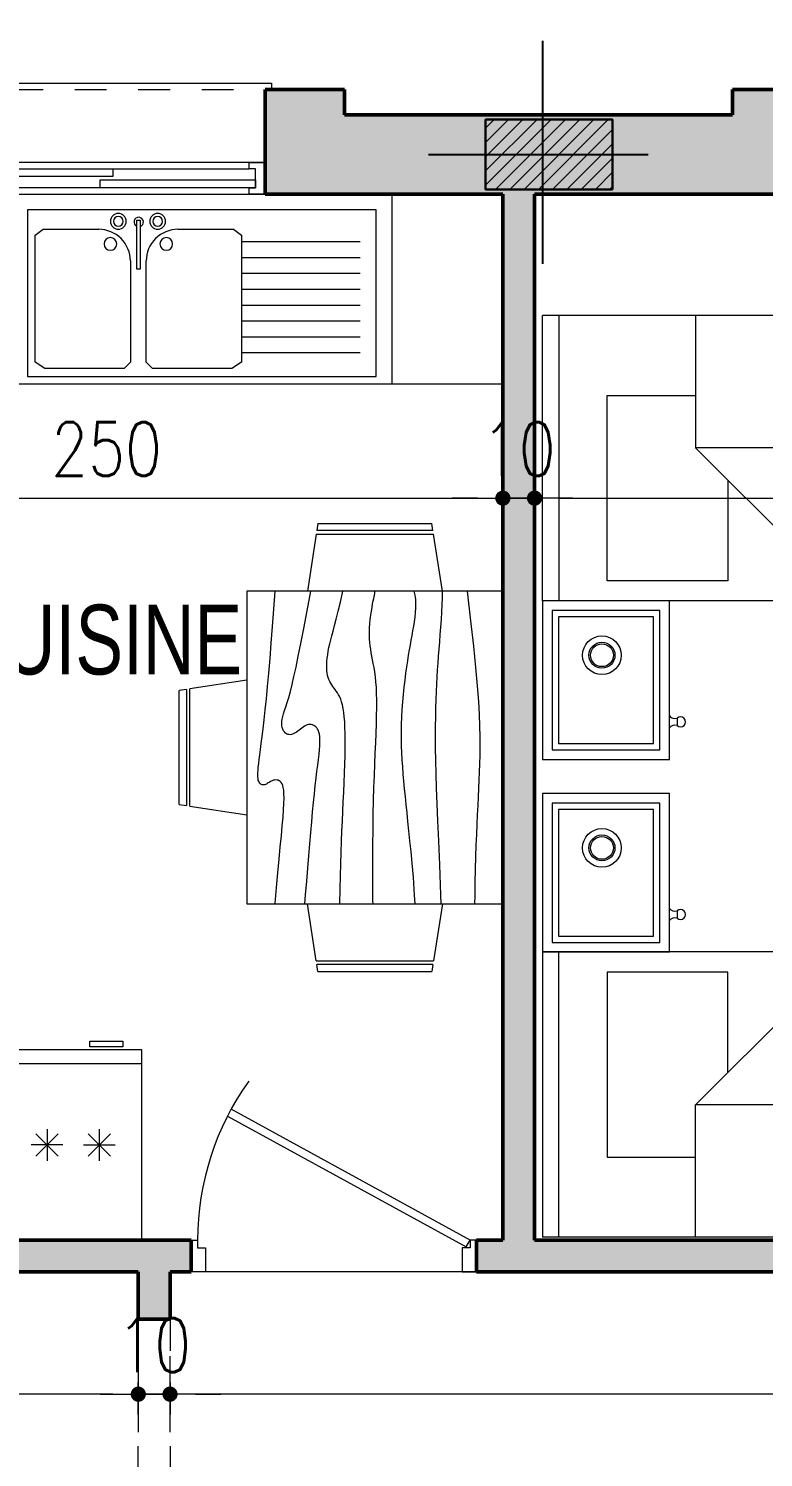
# Model space of a CAD drawing. Header units: millimetres. Extents: x 906 to 2589, y -1235 to -637.
# Drawn here: x 2560.697 to 2563.015, y -1214.95 to -1210.442 of the extents above; entities that cross this region are included whole.
import ezdxf

# ---------------------------------------------------------------- set-up
doc = ezdxf.new("R2010")
doc.units = ezdxf.units.MM
doc.linetypes.add('AXES', pattern=[2, 1.25, -0.25, 0.25, -0.25])
doc.linetypes.add('HIDDEN', pattern=[0.375, 0.25, -0.125])
doc.layers.get('DEFPOINTS').update_dxf_attribs({"color": 255, "lineweight": 13})
for name, color, linetype, lineweight in [('A-signe', 7, 'Continuous', 9), ('APPUITS', 7, 'Continuous', 18), ('DIM.', 4, 'Continuous', 25), ('interrompu', 7, 'HIDDEN', 15), ('MENUISERIE', 7, 'Continuous', 13), ('MEUBLE', 35, 'Continuous', 15), ('MUR 0.5', 7, 'Continuous', 50), ('POTEAUX ARCH', 7, 'Continuous', 30), ('POTEAUX HACHURE', 7, 'Continuous', 15), ('SANITAIRE', 7, 'Continuous', 15), ('TEXTE', 7, 'Continuous', 20)]:
    doc.layers.add(name, color=color, linetype=linetype, lineweight=lineweight)
doc.layers.add('AXE', color=7, linetype='AXES')
doc.layers.add('TEINTE 1', color=30, linetype='Continuous')
doc.styles.add('atef', font='romans.shx', dxfattribs={"width": 0.8})
doc.styles.add('STYLE4', font='swisscl.ttf')
doc.dimstyles.new('COTEXT', dxfattribs={"dimscale": 0, "dimtxt": 0.17, "dimasz": 0.08, "dimexe": 0.015, "dimexo": 0.015, "dimgap": 0.07, "dimtad": 1, "dimdec": 0, "dimlfac": 100, "dimzin": 0, "dimdsep": 46, "dimtxsty": 'atef', "dimblk": 'SIG2', "dimcen": 0.15, "dimse1": 1, "dimse2": 1, "dimclrd": 256, "dimclre": 6, "dimclrt": 2, "dimadec": 0, "dimazin": 0, "dimtfac": 0.5, "dimtdec": 0, "dimtix": 1, "dimtmove": 2, "dimatfit": 1, "dimldrblk": 'SIG2', "dimfxl": 0.18, "dimtolj": 1, "dimtzin": 0, "dimlwd": 18, "dimarcsym": 0})

# ---------------------------------------------------------------- blocks, each defined once
blk = doc.blocks.new('PORTE 0.90')
at = {"layer": 'MENUISERIE'}
for points in [[(-0.7859, 0.3911), (-0.0325, -0.0217), (-0.02, 0), (-0.7742, 0.4132)], [(-0.9, 0), (-0.88, 0), (-0.88, -0.025), (-0.855, -0.025), (-0.855, -0.1), (-0.9, -0.1)], [(0, 0), (-0.02, 0), (-0.02, -0.025), (-0.045, -0.025), (-0.045, -0.1), (0, -0.1)]]:
    blk.add_lwpolyline(points, dxfattribs=at)
blk.add_arc((-0.02, 0), 0.86, 144.3645, 180, dxfattribs=at)
blk = doc.blocks.new('SIG2')
at = {"layer": 'A-signe'}
for p, q in [((0, 1.5), (0, 0.5)), ((-1.5, 0), (-0.5, 0)), ((-0.5, 0), (0.5, 0)), ((0, 0.5), (0, -0.5)), ((0.5, 0), (1.5, 0)), ((0, -0.5), (0, -1.5))]:
    blk.add_line(p, q, dxfattribs=at)
at = {"layer": 'A-signe', "const_width": 0.3}
blk.add_lwpolyline([(-0.15, 0, 1), (0.15, 0, 1)], format="xyb", close=True, dxfattribs=at)
blk = doc.blocks.new('*D1207')
at = {"layer": 'DEFPOINTS', "color": 0, "transparency": 16777216}
for p in [(2559.6928, -1211.3899), (2562.1928, -1211.9234), (2562.1928, -1211.9234)]:
    blk.add_point(p, dxfattribs=at)
at = {"layer": 'DIM.', "lineweight": 18, "transparency": 16777216}
blk.add_line((2559.7728, -1211.9234), (2562.1128, -1211.9234), dxfattribs=at)
at = {"layer": 'DIM.', "lineweight": 18, "transparency": 16777216, "xscale": 0.08, "yscale": 0.08, "zscale": 0.08, "rotation": 180}
blk.add_blockref('SIG2', (2559.6928, -1211.9234), dxfattribs=at)
at = {"layer": 'DIM.', "lineweight": 18, "transparency": 16777216, "xscale": 0.08, "yscale": 0.08, "zscale": 0.08}
blk.add_blockref('SIG2', (2562.1928, -1211.9234), dxfattribs=at)
at = {"layer": 'DIM.', "color": 2, "transparency": 16777216, "insert": (2560.9428, -1211.7684), "char_height": 0.17, "attachment_point": 5, "style": 'atef'}
blk.add_mtext('\\A1;250', dxfattribs=at)
blk = doc.blocks.new('*D1208')
at = {"layer": 'DEFPOINTS', "color": 0, "transparency": 16777216}
for p in [(2562.2928, -1211.1761), (2562.1928, -1211.9234), (2562.2928, -1211.9234)]:
    blk.add_point(p, dxfattribs=at)
at = {"layer": 'DIM.', "lineweight": 18, "transparency": 16777216}
for p, q in [((2562.1128, -1211.9234), (2562.0328, -1211.9234)), ((2562.1928, -1211.9234), (2562.2928, -1211.9234)), ((2562.3728, -1211.9234), (2562.4528, -1211.9234))]:
    blk.add_line(p, q, dxfattribs=at)
at = {"layer": 'DIM.', "lineweight": 18, "transparency": 16777216, "xscale": 0.08, "yscale": 0.08, "zscale": 0.08}
blk.add_blockref('SIG2', (2562.1928, -1211.9234), dxfattribs=at)
at = {"layer": 'DIM.', "lineweight": 18, "transparency": 16777216, "xscale": 0.08, "yscale": 0.08, "zscale": 0.08, "rotation": 180}
blk.add_blockref('SIG2', (2562.2928, -1211.9234), dxfattribs=at)
at = {"layer": 'DIM.', "color": 2, "transparency": 16777216, "insert": (2562.2428, -1211.7684), "char_height": 0.17, "attachment_point": 5, "style": 'atef'}
blk.add_mtext('\\A1;10', dxfattribs=at)
blk = doc.blocks.new('*D1209')
at = {"layer": 'DEFPOINTS', "color": 0, "transparency": 16777216}
for p in [(2562.2928, -1211.1761), (2565.4428, -1211.7372), (2565.4428, -1211.9234)]:
    blk.add_point(p, dxfattribs=at)
at = {"layer": 'DIM.', "lineweight": 18, "transparency": 16777216}
blk.add_line((2562.3728, -1211.9234), (2565.3628, -1211.9234), dxfattribs=at)
at = {"layer": 'DIM.', "lineweight": 18, "transparency": 16777216, "xscale": 0.08, "yscale": 0.08, "zscale": 0.08, "rotation": 180}
blk.add_blockref('SIG2', (2562.2928, -1211.9234), dxfattribs=at)
at = {"layer": 'DIM.', "lineweight": 18, "transparency": 16777216, "xscale": 0.08, "yscale": 0.08, "zscale": 0.08}
blk.add_blockref('SIG2', (2565.4428, -1211.9234), dxfattribs=at)
at = {"layer": 'DIM.', "color": 2, "transparency": 16777216, "insert": (2563.8678, -1211.7684), "char_height": 0.17, "attachment_point": 5, "style": 'atef'}
blk.add_mtext('\\A1;315', dxfattribs=at)
blk = doc.blocks.new('EVIER 1.20-0.60')
at = {"layer": 'SANITAIRE', "linetype": 'Continuous'}
blk.add_lwpolyline([(0, 0.6), (-1.2, 0.6), (-1.2, 0), (0, 0)], close=True, dxfattribs=at)
for points in [[(-1.15, 0.575), (-0.05, 0.575)], [(-1.15, 0.05), (-1.15, 0.575)], [(-1.095, 0.55), (-1.125, 0.53)], [(-0.845, 0.55), (-1.095, 0.55)], [(-0.825, 0.53), (-0.845, 0.55)], [(-0.755, 0.55), (-0.775, 0.53)], [(-0.505, 0.55), (-0.755, 0.55)], [(-0.475, 0.53), (-0.505, 0.55)], [(-0.05, 0.575), (-0.05, 0.05)], [(-1.125, 0.53), (-1.125, 0.13)], [(-0.825, 0.2111), (-0.825, 0.53)], [(-0.775, 0.53), (-0.775, 0.2111)], [(-0.475, 0.13), (-0.475, 0.53)], [(-0.475, 0.5), (-0.1, 0.5)], [(-0.475, 0.45), (-0.1, 0.45)], [(-0.475, 0.4), (-0.1, 0.4)], [(-0.475, 0.35), (-0.1, 0.35)], [(-0.475, 0.3), (-0.1, 0.3)], [(-0.794, 0.237), (-0.805, 0.237)], [(-0.805, 0.237), (-0.805, 0.082)], [(-0.794, 0.082), (-0.794, 0.237)], [(-0.475, 0.25), (-0.1, 0.25)], [(-0.475, 0.2), (-0.1, 0.2)], [(-0.475, 0.15), (-0.1, 0.15)], [(-1.125, 0.13), (-1.0999, 0.1111)], [(-1.0999, 0.1111), (-0.925, 0.1111)], [(-0.675, 0.1111), (-0.5001, 0.1111)], [(-0.5001, 0.111), (-0.475, 0.13)], [(-0.05, 0.05), (-1.15, 0.05)], [(-0.805, 0.082), (-0.794, 0.082)]]:
    blk.add_lwpolyline(points, dxfattribs=at)
for points in [[(-0.825, 0.2111, -0.414214), (-0.925, 0.1111)], [(-0.675, 0.1111, -0.414214), (-0.775, 0.2111)], [(-0.888, 0.1772, -1), (-0.888, 0.1372, -1), (-0.888, 0.1772)], [(-0.712, 0.1772, -1), (-0.712, 0.1372, -1), (-0.712, 0.1772)], [(-0.863, 0.111, -1), (-0.863, 0.061, -1), (-0.863, 0.111)], [(-0.863, 0.101, -1), (-0.863, 0.071, -1), (-0.863, 0.101)], [(-0.7944, 0.1023, -5.432574), (-0.805, 0.1016)], [(-0.739, 0.111, -1), (-0.739, 0.061, -1), (-0.739, 0.111)], [(-0.739, 0.101, -1), (-0.739, 0.071, -1), (-0.739, 0.101)]]:
    blk.add_lwpolyline(points, format="xyb", dxfattribs=at)
blk = doc.blocks.new('Frigo1')
for p, q in [((0, 0.6), (0, 0)), ((0.6, 0.6), (0, 0.6)), ((0.6, 0), (0.6, 0.6)), ((0, 0), (0.6, 0)), ((0.0007, 0.0439), (0.5982, 0.0439)), ((0.0601, -0.0276), (0.0601, -0.0096)), ((0.0601, -0.0096), (0.1642, -0.0096)), ((0.1642, -0.0276), (0.0601, -0.0276)), ((0.1642, -0.0096), (0.1642, -0.0276))]:
    blk.add_line(p, q)
at = {"color": 0}
for p, q in [((0.1702, 0.2646), (0.0995, 0.3354)), ((0.0995, 0.2646), (0.1702, 0.3354)), ((0.1349, 0.25), (0.1349, 0.35)), ((0.2641, 0.2646), (0.3348, 0.3354)), ((0.3348, 0.2646), (0.2641, 0.3354)), ((0.2995, 0.25), (0.2995, 0.35)), ((0.4287, 0.2646), (0.4994, 0.3354)), ((0.4994, 0.2646), (0.4287, 0.3354)), ((0.4641, 0.25), (0.4641, 0.35)), ((0.1849, 0.3), (0.0849, 0.3)), ((0.2495, 0.3), (0.3495, 0.3)), ((0.4141, 0.3), (0.5141, 0.3))]:
    blk.add_line(p, q, dxfattribs=at)
blk = doc.blocks.new('*D1330')
at = {"layer": 'DEFPOINTS', "color": 0, "transparency": 16777216}
for p in [(2561.1428, -1214.364), (2565.3428, -1214.364), (2561.1428, -1214.7504)]:
    blk.add_point(p, dxfattribs=at)
at = {"layer": 'DIM.', "lineweight": 18, "transparency": 16777216}
blk.add_line((2565.2628, -1214.7504), (2561.2228, -1214.7504), dxfattribs=at)
at = {"layer": 'DIM.', "lineweight": 18, "transparency": 16777216, "xscale": 0.08, "yscale": 0.08, "zscale": 0.08, "rotation": 180}
blk.add_blockref('SIG2', (2561.1428, -1214.7504), dxfattribs=at)
at = {"layer": 'DIM.', "lineweight": 18, "transparency": 16777216, "xscale": 0.08, "yscale": 0.08, "zscale": 0.08}
blk.add_blockref('SIG2', (2565.3428, -1214.7504), dxfattribs=at)
at = {"layer": 'DIM.', "color": 2, "transparency": 16777216, "insert": (2563.2428, -1214.5954), "char_height": 0.17, "attachment_point": 5, "style": 'atef'}
blk.add_mtext('\\A1;420', dxfattribs=at)
blk = doc.blocks.new('*D1331')
at = {"layer": 'DEFPOINTS', "color": 0, "transparency": 16777216}
for p in [(2561.0428, -1214.364), (2561.1428, -1214.364), (2561.0428, -1214.7504)]:
    blk.add_point(p, dxfattribs=at)
at = {"layer": 'DIM.', "lineweight": 18, "transparency": 16777216}
for p, q in [((2560.9628, -1214.7504), (2560.8828, -1214.7504)), ((2561.1428, -1214.7504), (2561.0428, -1214.7504)), ((2561.2228, -1214.7504), (2561.3028, -1214.7504))]:
    blk.add_line(p, q, dxfattribs=at)
at = {"layer": 'DIM.', "lineweight": 18, "transparency": 16777216, "xscale": 0.08, "yscale": 0.08, "zscale": 0.08}
blk.add_blockref('SIG2', (2561.0428, -1214.7504), dxfattribs=at)
at = {"layer": 'DIM.', "lineweight": 18, "transparency": 16777216, "xscale": 0.08, "yscale": 0.08, "zscale": 0.08, "rotation": 180}
blk.add_blockref('SIG2', (2561.1428, -1214.7504), dxfattribs=at)
at = {"layer": 'DIM.', "color": 2, "transparency": 16777216, "insert": (2561.0928, -1214.5954), "char_height": 0.17, "attachment_point": 5, "style": 'atef'}
blk.add_mtext('\\A1;10', dxfattribs=at)
blk = doc.blocks.new('*D1332')
at = {"layer": 'DEFPOINTS', "color": 0, "transparency": 16777216}
for p in [(2558.0428, -1214.364), (2561.0428, -1214.364), (2558.0428, -1214.7504)]:
    blk.add_point(p, dxfattribs=at)
at = {"layer": 'DIM.', "lineweight": 18, "transparency": 16777216}
blk.add_line((2560.9628, -1214.7504), (2558.1228, -1214.7504), dxfattribs=at)
at = {"layer": 'DIM.', "lineweight": 18, "transparency": 16777216, "xscale": 0.08, "yscale": 0.08, "zscale": 0.08, "rotation": 180}
blk.add_blockref('SIG2', (2558.0428, -1214.7504), dxfattribs=at)
at = {"layer": 'DIM.', "lineweight": 18, "transparency": 16777216, "xscale": 0.08, "yscale": 0.08, "zscale": 0.08}
blk.add_blockref('SIG2', (2561.0428, -1214.7504), dxfattribs=at)
at = {"layer": 'DIM.', "color": 2, "transparency": 16777216, "insert": (2559.5428, -1214.5954), "char_height": 0.17, "attachment_point": 5, "style": 'atef'}
blk.add_mtext('\\A1;300', dxfattribs=at)
blk = doc.blocks.new('A$C4AA77CC6')
at = {"linetype": 'ByBlock'}
for p, q in [((1.1226, 2.0646), (0, 0.5318)), ((1.8487, 1.5329), (1.1226, 2.0646)), ((1.0926, 2.0237), (1.8187, 1.4919)), ((1.8487, 1.5329), (0.7261, 0)), ((0.5703, 1.3105), (0.9596, 1.0253)), ((0.6745, 0.636), (0.5703, 1.3105)), ((0.9596, 1.0253), (0.6745, 0.636)), ((0.3964, 0.9656), (0.1713, 0.6582)), ((0.6526, 0.778), (0.3964, 0.9656)), ((0.1713, 0.6582), (0.6426, 0.313)), ((1.0112, 0.3894), (0.6745, 0.636)), ((0.7561, 0.041), (0.03, 0.5727)), ((0, 0.5318), (0.7261, 0)), ((0.6426, 0.313), (0.8077, 0.5384))]:
    blk.add_line(p, q, dxfattribs=at)
blk = doc.blocks.new('A$C209961D1')
at = {"linetype": 'ByBlock'}
for p, q in [((0.2363, 0.6181), (0, 0.2954)), ((0.6397, 0.3227), (0.2363, 0.6181)), ((0.2428, 0.5762), (0.0419, 0.3019)), ((0.2471, 0.5483), (0.0699, 0.3062)), ((0.5978, 0.3162), (0.2428, 0.5762)), ((0.5698, 0.3119), (0.2471, 0.5483)), ((0.5495, 0.419), (0.5679, 0.4056)), ((0.3969, 0.0419), (0.5978, 0.3162)), ((0.4034, 0), (0.6397, 0.3227)), ((0, 0.2954), (0.4034, 0)), ((0.0419, 0.3019), (0.3969, 0.0419)), ((0.0699, 0.3062), (0.3926, 0.0699)), ((0.3926, 0.0699), (0.5698, 0.3119))]:
    blk.add_line(p, q, dxfattribs=at)
for radius in [0.061, 0.041, 0.036]:
    blk.add_circle((0.2489, 0.3451), radius, dxfattribs=at)
for centre, radius, start, end in [((0.5289, 0.4255), 0.0216, 269.7237, 342.5351), ((0.5651, 0.421), 0.0157, 280.3371, 187.2282), ((0.5803, 0.3879), 0.0216, 125.0302, 197.8416)]:
    blk.add_arc(centre, radius, start, end, dxfattribs=at)

msp = doc.modelspace()

# ---------------------------------------------------------------- hatches: boundary and pattern name
at = {"layer": 'POTEAUX HACHURE'}
h = msp.add_hatch(dxfattribs=at)
h.set_pattern_fill('ANSI31', color=256, scale=0.01)
h.set_pattern_definition([(45, (1525.67713, -320.548652), (-0.0224506403, 0.0224506403), [])])
h.paths.add_polyline_path([(2562.5385, -1210.9491), (2562.1385, -1210.949), (2562.1385, -1210.729), (2562.5385, -1210.729)])
at = {"layer": 'TEINTE 1'}
h = msp.add_hatch(color=256, dxfattribs=at)
h.dxf.hatch_style = 1
h.paths.add_polyline_path([(2563.1678, -1210.634), (2562.9178, -1210.634), (2562.9178, -1210.714), (2561.6928, -1210.714), (2561.6928, -1210.634), (2561.4428, -1210.634), (2561.4428, -1210.964), (2562.1928, -1210.964), (2562.1928, -1214.264), (2562.1099, -1214.264), (2562.1099, -1214.364), (2564.2624, -1214.364), (2564.2624, -1214.264), (2562.2928, -1214.264), (2562.2928, -1210.964), (2563.1678, -1210.964)])
h = msp.add_hatch(color=256, dxfattribs=at)
h.dxf.hatch_style = 1
h.paths.add_polyline_path([(2560.3728, -1214.084), (2559.6928, -1214.084), (2559.6928, -1213.914), (2559.4428, -1213.914), (2559.4428, -1214.014), (2559.3516, -1214.014), (2559.3516, -1214.364), (2561.0428, -1214.364), (2561.0428, -1214.514), (2561.1428, -1214.514), (2561.1428, -1214.364), (2561.2099, -1214.364), (2561.2099, -1214.264), (2560.3728, -1214.264)])

# ---------------------------------------------------------------- linework, layer by layer
at = {"layer": 'APPUITS'}
msp.add_lwpolyline([(2560.4228, -1210.634), (2560.4228, -1210.614), (2561.4628, -1210.614), (2561.4628, -1210.634)], dxfattribs=at)
at = {"layer": 'AXE'}
for p, q in [((2562.3178, -1210.4809), (2562.3178, -1211.1839)), ((2561.9583, -1210.839), (2562.6516, -1210.839))]:
    msp.add_line(p, q, dxfattribs=at)
at = {"layer": 'interrompu', "ltscale": 0.2}
for p, q in [((2560.4428, -1210.634), (2561.4428, -1210.634)), ((2561.0428, -1215.414), (2561.0428, -1214.514)), ((2561.1428, -1214.514), (2561.1428, -1215.414))]:
    msp.add_line(p, q, dxfattribs=at)
at = {"layer": 'MENUISERIE', "color": 2, "linetype": 'Continuous'}
for p, q in [((2561.4428, -1210.864), (2560.4428, -1210.864)), ((2560.4928, -1210.884), (2561.3928, -1210.884)), ((2561.3928, -1210.944), (2560.4928, -1210.944)), ((2560.4428, -1210.964), (2561.4428, -1210.964))]:
    msp.add_line(p, q, dxfattribs=at)
at = {"layer": 'MENUISERIE'}
msp.add_line((2562.1099, -1214.364), (2561.2099, -1214.364), dxfattribs=at)
at = {"layer": 'MENUISERIE', "color": 2, "linetype": 'Continuous', "extrusion": (0, 0, -1)}
for points in [[(-2560.9628, -1210.884), (-2560.9628, -1210.909), (-2560.4728, -1210.909), (-2560.4728, -1210.884), (-2560.4728, -1210.884)], [(-2561.4428, -1210.864), (-2561.4428, -1210.964), (-2561.3928, -1210.964), (-2561.3928, -1210.944), (-2561.4128, -1210.944), (-2561.4128, -1210.884), (-2561.3928, -1210.884), (-2561.3928, -1210.864), (-2561.3928, -1210.864)], [(-2561.4128, -1210.919), (-2561.4128, -1210.944), (-2560.9228, -1210.944), (-2560.9228, -1210.919), (-2560.9228, -1210.919)]]:
    msp.add_lwpolyline(points, close=True, dxfattribs=at)
at = {"layer": 'MEUBLE'}
for p, q in [((2561.6095, -1212.0031), (2561.606, -1212.0255)), ((2561.9721, -1212.0256), (2561.6061, -1212.0256)), ((2561.6095, -1212.0031), (2561.9686, -1212.0031)), ((2561.9721, -1212.0256), (2561.9686, -1212.0031)), ((2561.6043, -1212.0368), (2561.5762, -1212.2163)), ((2561.6043, -1212.0368), (2561.9739, -1212.0368)), ((2562.0019, -1212.2163), (2561.9738, -1212.0368)), ((2561.3851, -1212.2163), (2561.3851, -1213.2037)), ((2562.193, -1212.2163), (2561.3851, -1212.2163)), ((2562.193, -1213.2037), (2562.193, -1212.2163)), ((2561.1944, -1212.5269), (2561.1719, -1212.5305)), ((2561.1719, -1212.8895), (2561.1719, -1212.5305)), ((2561.1944, -1212.5269), (2561.1944, -1212.8929)), ((2561.3852, -1212.4971), (2561.2056, -1212.5252)), ((2561.2056, -1212.8947), (2561.2056, -1212.5251)), ((2561.1719, -1212.8895), (2561.1944, -1212.893)), ((2561.2056, -1212.8948), (2561.3852, -1212.9228)), ((2561.3851, -1213.2037), (2562.193, -1213.2037)), ((2561.6043, -1213.3832), (2561.5762, -1213.2037)), ((2562.0019, -1213.2037), (2561.9738, -1213.3832)), ((2561.6043, -1213.3832), (2561.9739, -1213.3832)), ((2561.6095, -1213.4169), (2561.606, -1213.3945)), ((2561.9721, -1213.3945), (2561.6061, -1213.3945)), ((2561.6095, -1213.4169), (2561.9686, -1213.4169)), ((2561.9721, -1213.3944), (2561.9686, -1213.4169))]:
    msp.add_line(p, q, dxfattribs=at)
for points in [[(2561.4748, -1213.2037), (2561.4749, -1213.2027), (2561.4791, -1213.1518), (2561.4832, -1213.105), (2561.4871, -1213.0622), (2561.4908, -1213.0233), (2561.4941, -1212.9884), (2561.497, -1212.9572), (2561.4993, -1212.9299), (2561.5011, -1212.9063), (2561.5021, -1212.8864), (2561.5025, -1212.8697), (2561.5023, -1212.8561), (2561.5015, -1212.8451), (2561.5002, -1212.8363), (2561.4984, -1212.8295), (2561.4962, -1212.8243), (2561.4936, -1212.8203), (2561.4906, -1212.8172), (2561.4874, -1212.815), (2561.4839, -1212.8134), (2561.4803, -1212.8126), (2561.4765, -1212.8124), (2561.4728, -1212.8127), (2561.4691, -1212.8135), (2561.4655, -1212.8147), (2561.4621, -1212.8163), (2561.4588, -1212.8181), (2561.4557, -1212.82), (2561.4527, -1212.8219), (2561.4497, -1212.8238), (2561.4469, -1212.8255), (2561.444, -1212.8268), (2561.4412, -1212.8278), (2561.4384, -1212.8282), (2561.4357, -1212.8281), (2561.433, -1212.8275), (2561.4305, -1212.8264), (2561.4281, -1212.8247), (2561.426, -1212.8225), (2561.4241, -1212.8198), (2561.4225, -1212.8166), (2561.4213, -1212.8128), (2561.4204, -1212.8083), (2561.4199, -1212.8031), (2561.4197, -1212.7969), (2561.4199, -1212.7897), (2561.4204, -1212.7813), (2561.4213, -1212.7716), (2561.4225, -1212.7605), (2561.4241, -1212.7477), (2561.426, -1212.7331), (2561.4282, -1212.7164), (2561.4307, -1212.6972), (2561.4335, -1212.6754), (2561.4365, -1212.6507), (2561.4397, -1212.6227), (2561.4431, -1212.5912), (2561.4467, -1212.5561), (2561.4504, -1212.5173), (2561.4543, -1212.475), (2561.4583, -1212.4294), (2561.4624, -1212.3805), (2561.4665, -1212.3287), (2561.4707, -1212.2739), (2561.4749, -1212.2163)], [(2561.5684, -1213.2037), (2561.5704, -1213.1748), (2561.574, -1213.1317), (2561.5774, -1213.0908), (2561.5807, -1213.0516), (2561.5838, -1213.0142), (2561.5868, -1212.9787), (2561.5898, -1212.945), (2561.5927, -1212.9133), (2561.5955, -1212.8835), (2561.5983, -1212.8558), (2561.6011, -1212.8302), (2561.6038, -1212.8067), (2561.6064, -1212.7851), (2561.6088, -1212.7654), (2561.611, -1212.7475), (2561.6128, -1212.7314), (2561.6142, -1212.7171), (2561.6151, -1212.7044), (2561.6156, -1212.6932), (2561.6155, -1212.6835), (2561.615, -1212.6751), (2561.614, -1212.6679), (2561.6125, -1212.6617), (2561.6107, -1212.6565), (2561.6084, -1212.6521), (2561.6058, -1212.6483), (2561.6028, -1212.645), (2561.5995, -1212.6423), (2561.596, -1212.6402), (2561.5922, -1212.6387), (2561.5883, -1212.6378), (2561.5842, -1212.6375), (2561.5801, -1212.6379), (2561.5759, -1212.6389), (2561.5716, -1212.6406), (2561.5674, -1212.6429), (2561.5632, -1212.6457), (2561.559, -1212.6487), (2561.5548, -1212.652), (2561.5506, -1212.6552), (2561.5464, -1212.6584), (2561.5422, -1212.6614), (2561.538, -1212.664), (2561.5338, -1212.6662), (2561.5297, -1212.6679), (2561.5256, -1212.6691), (2561.5216, -1212.6696), (2561.5177, -1212.6695), (2561.514, -1212.6686), (2561.5104, -1212.667), (2561.507, -1212.6644), (2561.5039, -1212.6611), (2561.5011, -1212.657), (2561.4987, -1212.6522), (2561.4969, -1212.6469), (2561.4957, -1212.6409), (2561.4952, -1212.6345), (2561.4954, -1212.6277), (2561.4966, -1212.6205), (2561.4985, -1212.6125), (2561.5011, -1212.6036), (2561.5044, -1212.5935), (2561.5083, -1212.5816), (2561.5127, -1212.5679), (2561.5174, -1212.5519), (2561.5226, -1212.5333), (2561.528, -1212.5117), (2561.5338, -1212.4865), (2561.5403, -1212.4569), (2561.5475, -1212.4221), (2561.5556, -1212.3814), (2561.5648, -1212.3341), (2561.5752, -1212.2793), (2561.5871, -1212.2163)], [(2561.6787, -1213.2037), (2561.6787, -1213.2018), (2561.6795, -1213.1567), (2561.6804, -1213.1152), (2561.6815, -1213.0767), (2561.6827, -1213.0407), (2561.6839, -1213.0068), (2561.6853, -1212.9743), (2561.6867, -1212.9429), (2561.6881, -1212.9119), (2561.6895, -1212.8811), (2561.6908, -1212.8506), (2561.6921, -1212.8206), (2561.6932, -1212.7913), (2561.6942, -1212.7631), (2561.6949, -1212.7363), (2561.6954, -1212.711), (2561.6955, -1212.6875), (2561.6954, -1212.6661), (2561.6948, -1212.6467), (2561.694, -1212.6292), (2561.6927, -1212.6134), (2561.6912, -1212.5993), (2561.6892, -1212.5868), (2561.6869, -1212.5757), (2561.6843, -1212.566), (2561.6813, -1212.5575), (2561.6781, -1212.55), (2561.6746, -1212.5434), (2561.671, -1212.5375), (2561.6673, -1212.5321), (2561.6635, -1212.5271), (2561.6598, -1212.5222), (2561.6563, -1212.5174), (2561.6529, -1212.5124), (2561.6497, -1212.5071), (2561.6467, -1212.5016), (2561.6441, -1212.4956), (2561.6418, -1212.4893), (2561.64, -1212.4824), (2561.6385, -1212.4749), (2561.6376, -1212.4669), (2561.6371, -1212.4581), (2561.6372, -1212.4487), (2561.6377, -1212.4388), (2561.6387, -1212.4283), (2561.6402, -1212.4174), (2561.642, -1212.4061), (2561.6443, -1212.3945), (2561.6469, -1212.3827), (2561.6499, -1212.3706), (2561.6533, -1212.3575), (2561.6573, -1212.3427), (2561.6619, -1212.3255), (2561.6671, -1212.3049), (2561.6732, -1212.2804), (2561.6802, -1212.2511), (2561.6881, -1212.2163)], [(2561.7832, -1213.2037), (2561.7831, -1213.1942), (2561.7825, -1213.1307), (2561.7823, -1213.072), (2561.7826, -1213.0177), (2561.7832, -1212.9673), (2561.784, -1212.9206), (2561.7851, -1212.8771), (2561.7863, -1212.8365), (2561.7876, -1212.7983), (2561.789, -1212.7623), (2561.7904, -1212.7282), (2561.7918, -1212.6957), (2561.7929, -1212.6651), (2561.7939, -1212.6363), (2561.7947, -1212.6094), (2561.7951, -1212.5843), (2561.7951, -1212.5611), (2561.7946, -1212.5398), (2561.7937, -1212.5204), (2561.7923, -1212.5027), (2561.7906, -1212.4866), (2561.7886, -1212.4718), (2561.7864, -1212.4581), (2561.7841, -1212.4454), (2561.7819, -1212.4334), (2561.7797, -1212.422), (2561.7777, -1212.4109), (2561.7759, -1212.4001), (2561.7744, -1212.3893), (2561.7731, -1212.3785), (2561.7723, -1212.3675), (2561.7718, -1212.3563), (2561.7718, -1212.3445), (2561.7722, -1212.3322), (2561.7732, -1212.3193), (2561.7745, -1212.3061), (2561.7762, -1212.2928), (2561.778, -1212.28), (2561.78, -1212.2679), (2561.7819, -1212.2569), (2561.7837, -1212.2474), (2561.7853, -1212.2397), (2561.7865, -1212.234), (2561.7875, -1212.2301), (2561.7881, -1212.2274), (2561.7886, -1212.2255), (2561.7888, -1212.2239), (2561.789, -1212.2222), (2561.789, -1212.2198), (2561.789, -1212.2163)], [(2561.9158, -1213.2037), (2561.9143, -1213.1762), (2561.9104, -1213.1192), (2561.9067, -1213.0749), (2561.9031, -1213.0382), (2561.8997, -1213.0046), (2561.8964, -1212.9732), (2561.8934, -1212.9436), (2561.8905, -1212.9158), (2561.8878, -1212.8894), (2561.8852, -1212.8642), (2561.8829, -1212.84), (2561.8807, -1212.8166), (2561.8787, -1212.7937), (2561.8769, -1212.7712), (2561.8753, -1212.7489), (2561.8741, -1212.7268), (2561.8733, -1212.7047), (2561.8728, -1212.6824), (2561.8727, -1212.6599), (2561.8732, -1212.637), (2561.8741, -1212.6137), (2561.8756, -1212.59), (2561.8774, -1212.5663), (2561.8795, -1212.5428), (2561.8819, -1212.5198), (2561.8845, -1212.4974), (2561.8872, -1212.4759), (2561.89, -1212.4557), (2561.8928, -1212.4367), (2561.8956, -1212.4189), (2561.8984, -1212.4022), (2561.9011, -1212.3863), (2561.9038, -1212.3711), (2561.9065, -1212.3564), (2561.909, -1212.3419), (2561.9115, -1212.3276), (2561.9139, -1212.3132), (2561.916, -1212.2987), (2561.9177, -1212.2844), (2561.9186, -1212.2702), (2561.9188, -1212.2562), (2561.918, -1212.2425), (2561.9159, -1212.2292), (2561.9125, -1212.2163)], [(2561.9982, -1213.2037), (2561.9973, -1213.1754), (2561.9938, -1213.0807), (2561.9906, -1213.0044), (2561.9877, -1212.9416), (2561.9854, -1212.8876), (2561.9835, -1212.8384), (2561.9822, -1212.793), (2561.9812, -1212.751), (2561.9807, -1212.7123), (2561.9805, -1212.6766), (2561.9807, -1212.6436), (2561.981, -1212.613), (2561.9816, -1212.5847), (2561.9824, -1212.5582), (2561.9834, -1212.5334), (2561.9845, -1212.5098), (2561.9857, -1212.4872), (2561.9871, -1212.4652), (2561.9886, -1212.4435), (2561.9902, -1212.4217), (2561.9919, -1212.3996), (2561.9937, -1212.3768), (2561.9955, -1212.3536), (2561.9972, -1212.3301), (2561.9988, -1212.3065), (2562.0002, -1212.2832), (2562.0013, -1212.2602), (2562.002, -1212.2378), (2562.0022, -1212.2163)], [(2562.1047, -1213.2037), (2562.1051, -1213.1784), (2562.1059, -1213.1346), (2562.1068, -1213.0935), (2562.1079, -1213.0549), (2562.109, -1213.0186), (2562.1103, -1212.9845), (2562.1116, -1212.9524), (2562.113, -1212.922), (2562.1144, -1212.8932), (2562.1158, -1212.8658), (2562.1171, -1212.8393), (2562.1184, -1212.8134), (2562.1194, -1212.7875), (2562.1203, -1212.7612), (2562.1209, -1212.734), (2562.1211, -1212.7056), (2562.121, -1212.6754), (2562.1203, -1212.6428), (2562.119, -1212.6064), (2562.1167, -1212.5646), (2562.1131, -1212.5156), (2562.108, -1212.4579), (2562.1011, -1212.3899), (2562.0921, -1212.3099), (2562.0808, -1212.2163)]]:
    msp.add_lwpolyline(points, dxfattribs=at)
at = {"layer": 'MUR 0.5'}
for p, q in [((2561.6928, -1210.634), (2561.4428, -1210.634)), ((2561.4428, -1210.634), (2561.4428, -1210.964)), ((2561.6928, -1210.714), (2561.6928, -1210.634)), ((2563.1678, -1210.634), (2562.9178, -1210.634)), ((2562.9178, -1210.634), (2562.9178, -1210.714)), ((2561.6928, -1210.714), (2562.9178, -1210.714)), ((2561.4428, -1210.964), (2562.1928, -1210.964)), ((2562.1928, -1210.964), (2562.1928, -1214.264)), ((2562.2928, -1210.964), (2562.2928, -1214.264)), ((2562.2928, -1210.964), (2563.1678, -1210.964)), ((2561.2099, -1214.264), (2560.3728, -1214.264)), ((2561.2099, -1214.264), (2561.2099, -1214.364)), ((2562.1928, -1214.264), (2562.1099, -1214.264)), ((2562.1099, -1214.264), (2562.1099, -1214.364)), ((2564.2624, -1214.264), (2562.2928, -1214.264)), ((2561.0428, -1214.364), (2559.3516, -1214.364)), ((2561.0428, -1214.364), (2561.0428, -1214.514)), ((2561.2099, -1214.364), (2561.1428, -1214.364)), ((2561.1428, -1214.364), (2561.1428, -1214.514)), ((2564.2624, -1214.364), (2562.1099, -1214.364)), ((2561.0428, -1214.514), (2561.1428, -1214.514))]:
    msp.add_line(p, q, dxfattribs=at)
at = {"layer": 'POTEAUX ARCH'}
msp.add_lwpolyline([(2562.5385, -1210.9491), (2562.1385, -1210.9491), (2562.1385, -1210.729), (2562.5385, -1210.729)], close=True, dxfattribs=at)
at = {"layer": 'SANITAIRE'}
msp.add_lwpolyline([(2562.1928, -1211.564), (2560.2928, -1211.564), (2560.2928, -1212.654), (2559.6926, -1212.654)], dxfattribs=at)

# ---------------------------------------------------------------- block references
at = {"layer": 'MENUISERIE'}
msp.add_blockref('PORTE 0.90', (2562.1099, -1214.264), dxfattribs=at)
at = {"layer": 'MEUBLE', "xscale": -1, "rotation": 233.7826317551634}
msp.add_blockref('A$C4AA77CC6', (2561.8893, -1211.9333), dxfattribs=at)
at = {"layer": 'MEUBLE'}
for name, p, rotation in [('A$C209961D1', (2562.0799, -1212.4221), 306.2173682448436), ('A$C4AA77CC6', (2561.8893, -1213.6694), 306.2173682448366), ('A$C209961D1', (2562.0799, -1213.0298), 306.2173682448436)]:
    msp.add_blockref(name, p, dxfattribs=dict(at, rotation=rotation))
at = {"layer": 'SANITAIRE', "xscale": -1, "rotation": 180}
msp.add_blockref('EVIER 1.20-0.60', (2561.8428, -1210.964), dxfattribs=at)
at = {"layer": 'SANITAIRE', "rotation": 180}
msp.add_blockref('Frigo1', (2561.0543, -1213.664), dxfattribs=at)

# ---------------------------------------------------------------- texts
at = {"layer": 'TEXTE', "style": 'STYLE4'}
msp.add_text('CUISINE', height=0.22, dxfattribs=at).set_placement((2560.4561, -1212.4795))

# ---------------------------------------------------------------- dimensions: what is measured, and where the dimension line sits
at = {"layer": 'DIM.', "color": 1}
for base, p1, p2, picture, middle in [((2562.2928, -1211.9234), (2562.1928, -1211.9234), (2562.2928, -1211.1761), '*D1208', (2562.2428, -1211.7684)), ((2565.4428, -1211.9234), (2562.2928, -1211.1761), (2565.4428, -1211.7372), '*D1209', (2563.8678, -1211.7684)), ((2562.1928, -1211.9234), (2559.6928, -1211.3899), (2562.1928, -1211.9234), '*D1207', (2560.9428, -1211.7684))]:
    dim = msp.add_linear_dim(base=base, p1=p1, p2=p2, dimstyle='COTEXT', override={"dimscale": 1}, dxfattribs=at)
    dim.commit()
    dim.dimension.update_dxf_attribs({"geometry": picture, "text_midpoint": middle})
at = {"layer": 'DIM.'}
for base, p1, p2, picture, middle in [((2558.0428, -1214.7504), (2561.0428, -1214.364), (2558.0428, -1214.364), '*D1332', (2559.5428, -1214.5954)), ((2561.0428, -1214.7504), (2561.1428, -1214.364), (2561.0428, -1214.364), '*D1331', (2561.0928, -1214.5954)), ((2561.1428, -1214.7504), (2565.3428, -1214.364), (2561.1428, -1214.364), '*D1330', (2563.2428, -1214.5954))]:
    dim = msp.add_linear_dim(base=base, p1=p1, p2=p2, dimstyle='COTEXT', override={"dimscale": 1}, dxfattribs=at)
    dim.commit()
    dim.dimension.update_dxf_attribs({"geometry": picture, "text_midpoint": middle})

doc.saveas('drawing.dxf')
